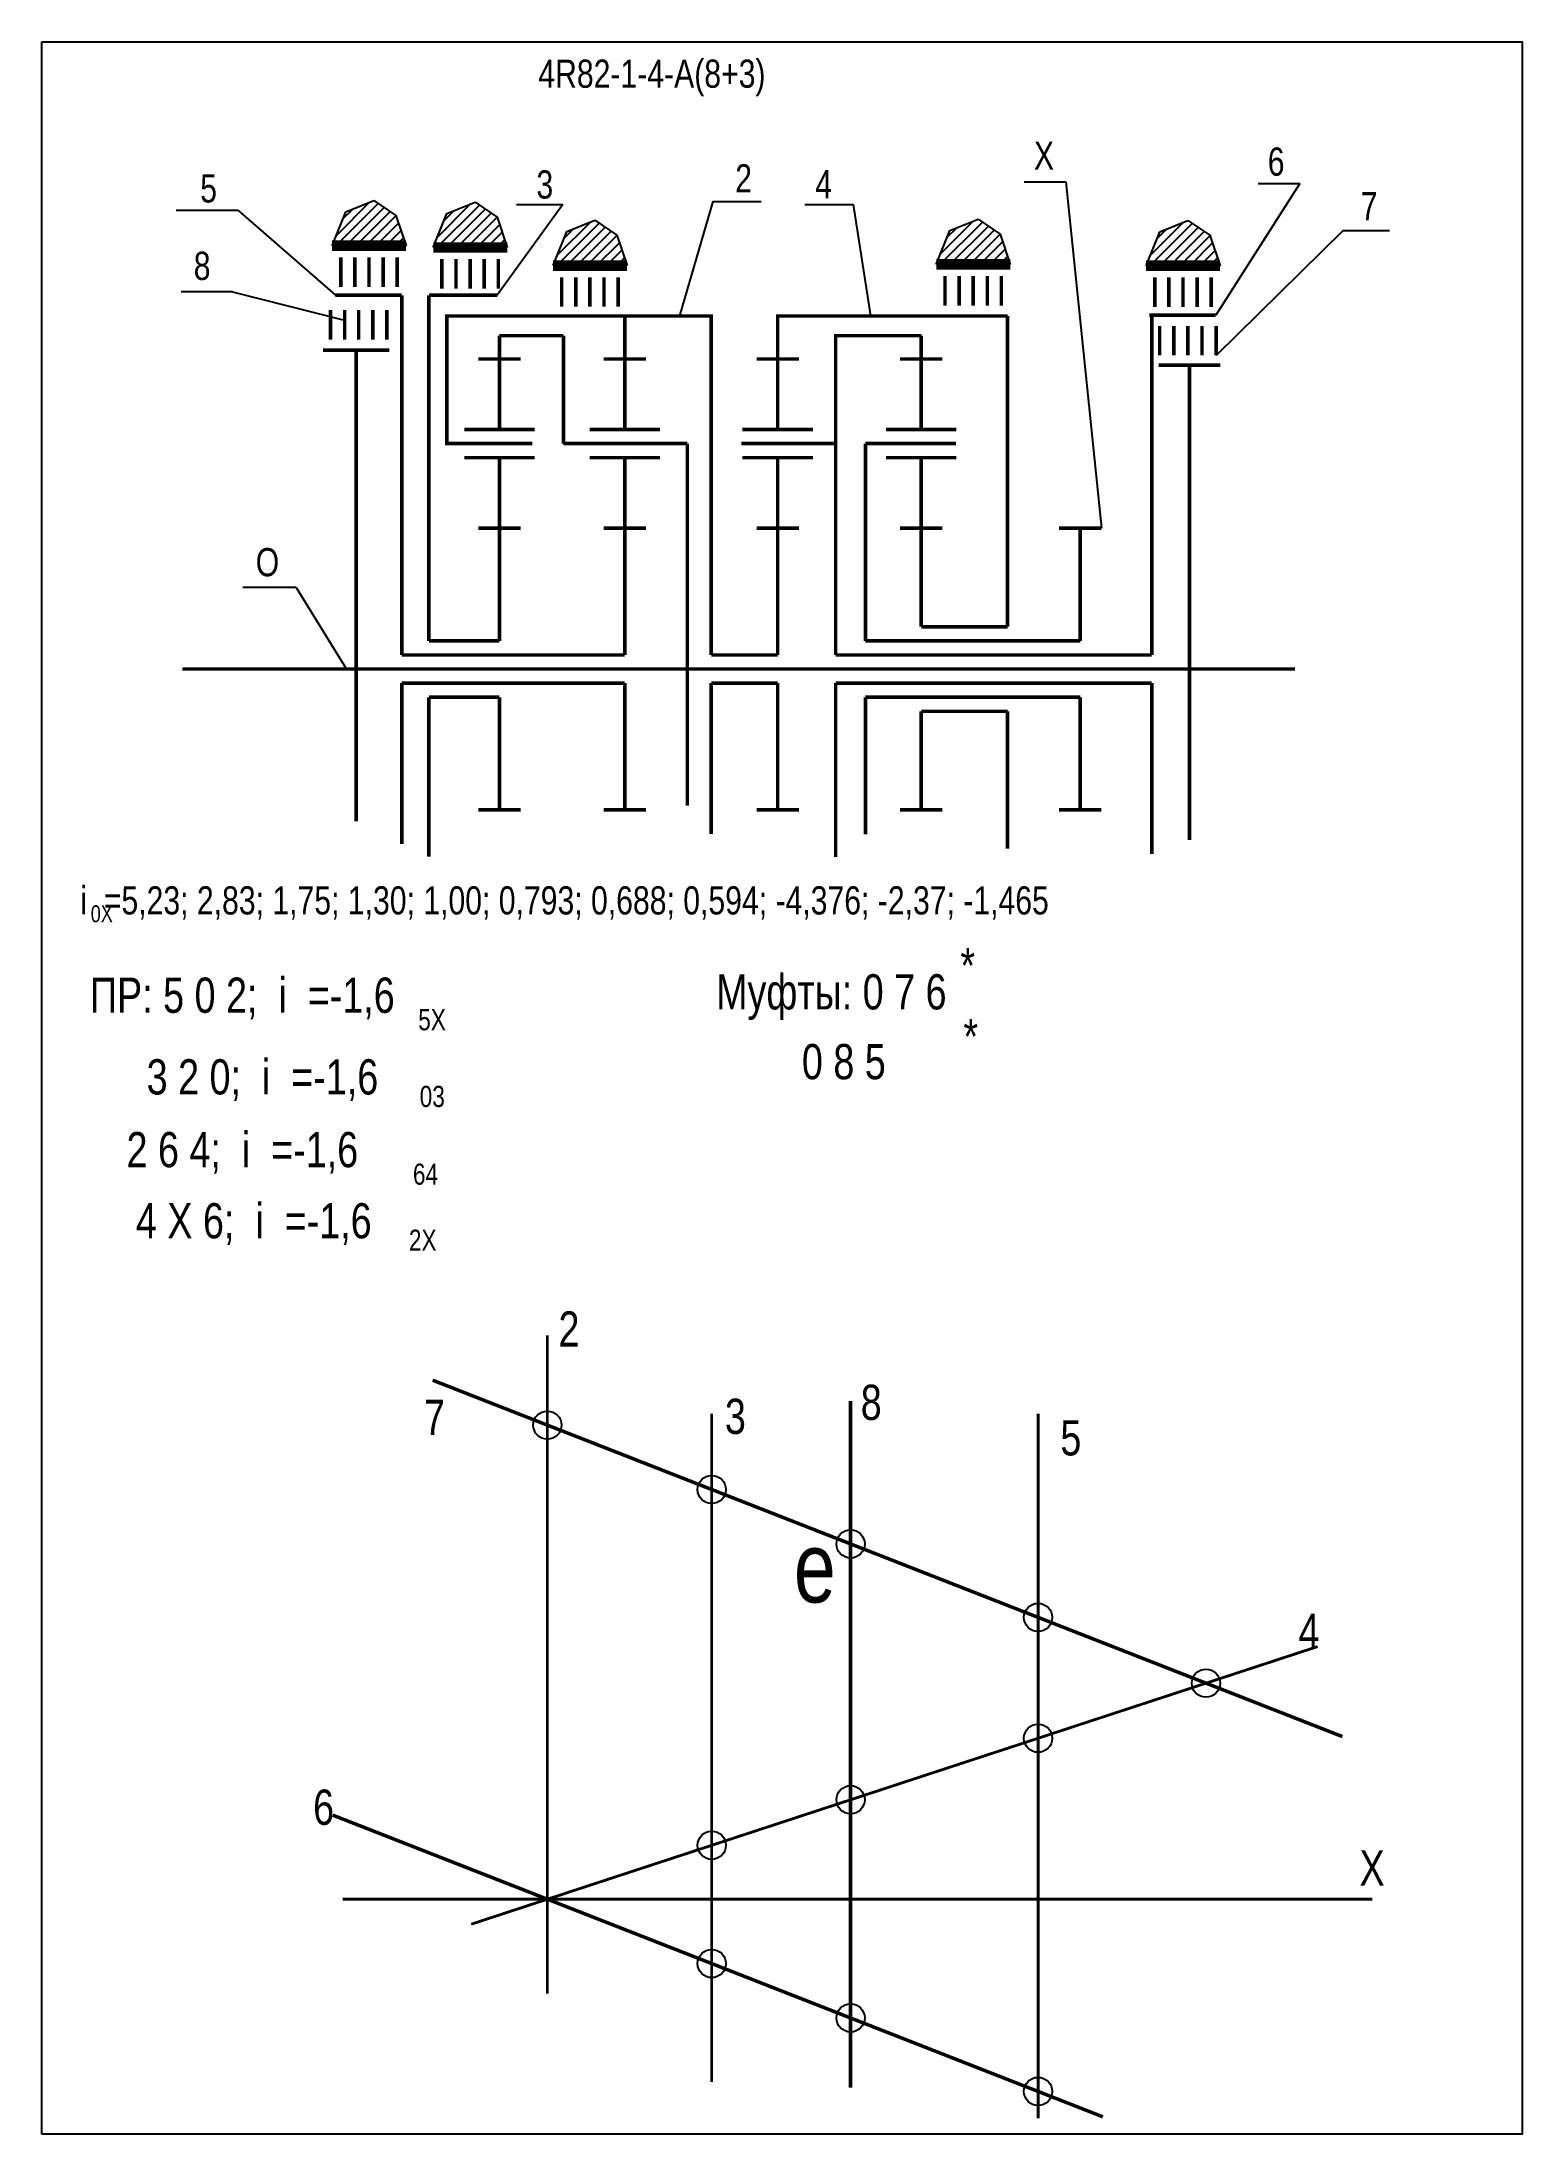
# Model space of a CAD drawing. Extents: x -352 to -142, y 153 to 450.
import ezdxf

# ---------------------------------------------------------------- set-up
doc = ezdxf.new("R2010")
doc.units = 0
doc.header["$LTSCALE"] = 15
doc.layers.get('0').update_dxf_attribs({"linetype": 'CONTINUOUS'})
doc.layers.add('DIM', color=92, linetype='CONTINUOUS')
doc.layers.add('MAIN', color=5, linetype='CONTINUOUS')
doc.styles.add('AMK', font='amk.shx', dxfattribs={"width": 0.8})

msp = doc.modelspace()

# ---------------------------------------------------------------- hatches: boundary and pattern name
at = {"layer": 'DIM'}
h = msp.add_hatch(dxfattribs=at)
h.set_pattern_fill('_USER', color=0, angle=45, style=0, pattern_type=0)
h.set_pattern_definition([(45, (-59.008, -4.7831), (-0.7071068, 0.7071068), [])])
h.paths.add_polyline_path([(-309.3, 425.74), (-311.25, 420.92), (-300.75, 420.92), (-302.2, 425.24), (-305.32, 427.35)])
h = msp.add_hatch(dxfattribs=at)
h.set_pattern_fill('_USER', color=0, angle=45, style=0, pattern_type=0)
h.set_pattern_definition([(45, (-44.6711, -5.0282), (-0.7071068, 0.7071068), [])])
h.paths.add_polyline_path([(-294.97, 425.49), (-296.91, 420.67), (-286.41, 420.67), (-287.86, 424.99), (-290.98, 427.11)])
h = msp.add_hatch(dxfattribs=at)
h.set_pattern_fill('_USER', color=0, angle=45, style=0, pattern_type=0)
h.set_pattern_definition([(45, (26.6923, -7.4259), (-0.7071068, 0.7071068), [])])
h.paths.add_polyline_path([(-223.6, 423.09), (-225.55, 418.27), (-215.05, 418.27), (-216.5, 422.59), (-219.62, 424.71)])
h = msp.add_hatch(dxfattribs=at)
h.set_pattern_fill('_USER', color=0, angle=45, style=0, pattern_type=0)
h.set_pattern_definition([(45, (-27.6696, -7.587), (-0.7071068, 0.7071068), [])])
h.paths.add_polyline_path([(-277.97, 422.93), (-279.91, 418.11), (-269.41, 418.11), (-270.86, 422.43), (-273.98, 424.55)])
h = msp.add_hatch(dxfattribs=at)
h.set_pattern_fill('_USER', color=0, angle=45, style=0, pattern_type=0)
h.set_pattern_definition([(45, (56.4709, -7.6131), (-0.7071068, 0.7071068), [])])
h.paths.add_polyline_path([(-193.82, 422.91), (-195.77, 418.09), (-185.27, 418.09), (-186.72, 422.41), (-189.84, 424.52)])

# ---------------------------------------------------------------- linework, layer by layer
at = {"const_width": 0.4}
for points in [[(-280.72, 266.24), (-280.72, 172.82)], [(-257.4, 255.14), (-257.4, 160.27)], [(-211.1, 255.14), (-211.1, 155.11)], [(-291.52, 182.67), (-171.44, 222.08)]]:
    msp.add_lwpolyline(points, dxfattribs=at)
at = {"layer": 'DIM', "color": 0}
for p, q in [((-213.07, 429.99), (-207.16, 429.99)), ((-207.16, 429.99), (-202.12, 380.84)), ((-173.99, 429.76), (-185.89, 411.07)), ((-179.9, 429.76), (-173.99, 429.76)), ((-333.37, 425.95), (-324.65, 425.95)), ((-324.65, 425.95), (-310.78, 413.9)), ((-311.25, 420.92), (-309.3, 425.74)), ((-309.3, 425.74), (-305.32, 427.35)), ((-305.32, 427.35), (-302.2, 425.24)), ((-302.2, 425.24), (-300.75, 420.92)), ((-296.91, 420.67), (-294.97, 425.49)), ((-294.97, 425.49), (-290.98, 427.11)), ((-290.98, 427.11), (-287.86, 424.99)), ((-287.86, 424.99), (-286.41, 420.67)), ((-278.54, 426.77), (-287.83, 413.9)), ((-285.11, 426.77), (-278.54, 426.77)), ((-257.22, 427.2), (-261.98, 410.96)), ((-257.22, 427.2), (-250.38, 427.2)), ((-244.2, 426.79), (-237.34, 426.79)), ((-237.34, 426.79), (-234.88, 410.96)), ((-223.6, 423.09), (-219.62, 424.71)), ((-219.62, 424.71), (-216.5, 422.59)), ((-279.91, 418.11), (-277.97, 422.93)), ((-277.97, 422.93), (-273.98, 424.55)), ((-273.98, 424.55), (-270.86, 422.43)), ((-270.86, 422.43), (-269.41, 418.11)), ((-225.55, 418.27), (-223.6, 423.09)), ((-216.5, 422.59), (-215.05, 418.27)), ((-195.77, 418.09), (-193.82, 422.91)), ((-193.82, 422.91), (-189.84, 424.52)), ((-189.84, 424.52), (-186.72, 422.41)), ((-186.72, 422.41), (-185.27, 418.09)), ((-167.8, 423.08), (-185.85, 405.35)), ((-167.8, 423.08), (-161.23, 423.08)), ((-310, 420.73), (-303.08, 420.73)), ((-278.66, 417.92), (-271.74, 417.92)), ((-224.3, 418.08), (-217.38, 418.08)), ((-194.52, 417.9), (-187.6, 417.9)), ((-325.41, 414.38), (-332.67, 414.38)), ((-325.41, 414.38), (-309.48, 410.35)), ((-316.34, 372.4), (-323.94, 372.4)), ((-316.34, 372.4), (-309.2, 360.84))]:
    msp.add_line(p, q, dxfattribs=at)
for points, const_width in [([(-301.37, 413.9), (-301.37, 362.84)], 0.5), ([(-287.83, 413.9), (-297.53, 413.9)], 0.5), ([(-297.53, 413.9), (-297.53, 364.84)], 0.5), ([(-292.94, 392.84), (-294.99, 392.84), (-294.99, 410.96), (-261.18, 410.96)], 0.5), ([(-271.51, 410.96), (-257.48, 410.96), (-257.48, 362.84)], 0.5), ([(-215.43, 410.96), (-248.04, 410.96), (-248.04, 404.84)], 0.5), ([(-215.43, 410.96), (-215.43, 366.84)], 0.5), ([(-194.97, 410.96), (-194.97, 362.84)], 0.5), ([(-278.43, 408.15), (-287.52, 408.15)], 0.5), ([(-278.43, 392.84), (-278.43, 408.15)], 0.5), ([(-227.68, 408.15), (-239.81, 408.15), (-239.81, 392.84)], 0.5), ([(-312.54, 406.11), (-303.15, 406.11)], 0.5), ([(-307.85, 406.11), (-307.85, 339.22)], 0.5), ([(-189.63, 403.97), (-189.63, 336.59)], 0.5), ([(-291.77, 392.84), (-292.94, 392.84)], 0.5), ([(-260.86, 341.46), (-260.86, 392.84)], 0.5), ([(-239.81, 392.84), (-239.81, 362.84)], 0.5), ([(-235.59, 392.84), (-235.59, 364.84)], 0.5), ([(-301.37, 362.84), (-269.73, 362.84)], 0.5), ([(-297.53, 364.84), (-287.52, 364.84)], 0.5), ([(-248.04, 362.84), (-257.48, 362.84)], 0.5), ([(-239.81, 362.84), (-194.97, 362.84)], 0.5), ([(-235.59, 364.84), (-205.12, 364.84)], 0.5), ([(-332.5, 360.84), (-260.86, 360.84)], 0.5), ([(-266.21, 360.84), (-233.66, 360.84)], 0.5), ([(-239.7, 360.84), (-233.66, 360.84)], 0.5), ([(-235.59, 360.84), (-221.55, 360.84)], 0.5), ([(-227.14, 360.84), (-174.64, 360.84)], 0.5), ([(-301.37, 358.84), (-269.73, 358.84)], 0.5), ([(-301.37, 358.84), (-301.37, 335.99)], 0.5), ([(-297.53, 356.84), (-287.52, 356.84)], 0.5), ([(-297.53, 356.84), (-297.53, 334.2)], 0.5), ([(-248.04, 358.84), (-257.48, 358.84)], 0.5), ([(-257.48, 358.84), (-257.48, 337.4)], 0.5), ([(-239.81, 358.84), (-194.97, 358.84)], 0.5), ([(-239.81, 358.84), (-239.81, 334.15)], 0.5), ([(-235.59, 356.84), (-235.59, 337.38)], 0.5), ([(-235.59, 356.84), (-205.12, 356.84)], 0.5), ([(-194.97, 358.84), (-194.97, 334.59)], 0.5), ([(-215.43, 354.84), (-215.43, 335.34)], 0.5), ([(-167.93, 209.3), (-296.99, 259.89)], 0.5), ([(-237.7, 256.94), (-237.7, 159.48)], 0.5), ([(-201.92, 155.33), (-311.16, 198.15)], 0.5), ([(-309.78, 186.22), (-163.68, 186.22)], 0.4)]:
    msp.add_lwpolyline(points, dxfattribs=dict(at, const_width=const_width))
for points in [[(-227.68, 366.84, 0.5, 0.5, 0), (-215.43, 366.84, 0.5, 0.5, 0)], [(-227.68, 362.84, 0.5, 0.5, 0), (-215.43, 362.84, 0.5, 0.5, 0)], [(-227.68, 354.84, 0.5, 0.5, 0), (-215.43, 354.84, 0.5, 0.5, 0)]]:
    msp.add_lwpolyline(points, format="xyseb", dxfattribs=at)
for centre in [(-280.72, 253.51), (-257.4, 244.37), (-237.7, 236.65), (-211.1, 226.22), (-187.29, 216.88), (-211.1, 209.07), (-237.7, 200.34), (-257.4, 193.87), (-257.4, 177.08), (-237.7, 169.36), (-211.1, 158.93)]:
    msp.add_circle(centre, 2, dxfattribs=at)
at = {"layer": 'MAIN'}
for points in [[(-352.43, 152.87), (-352.43, 449.87)], [(-352.43, 449.87), (-142.43, 449.87), (-142.43, 152.87), (-352.43, 152.87)]]:
    msp.add_lwpolyline(points, dxfattribs=at)
at = {"layer": 'MAIN', "color": 0}
for points, const_width in [([(-311.25, 420.92), (-300.75, 420.92)], 1.5), ([(-302.02, 419.27), (-302.02, 415.07)], 0.5), ([(-296.91, 420.67), (-286.41, 420.67)], 1.5), ([(-287.68, 419.02), (-287.68, 414.82)], 0.5), ([(-279.91, 418.11), (-269.41, 418.11)], 1.5), ([(-225.55, 418.27), (-215.05, 418.27)], 1.5), ([(-195.77, 418.09), (-185.27, 418.09)], 1.5), ([(-270.68, 416.46), (-270.68, 412.26)], 0.5), ([(-216.31, 416.62), (-216.31, 412.42)], 0.5), ([(-186.54, 416.44), (-186.54, 412.24)], 0.5), ([(-310.78, 413.9), (-301.37, 413.9)], 0.5), ([(-303.48, 411.81), (-303.48, 407.61)], 0.5), ([(-269.73, 404.84), (-269.73, 410.96)], 0.5), ([(-195.3, 411.07), (-185.89, 411.07)], 0.5), ([(-287.52, 404.84), (-287.52, 408.15)], 0.5), ([(-227.68, 394.84), (-227.68, 408.15)], 0.5), ([(-185.85, 409.55), (-185.85, 405.35)], 0.5), ([(-287.52, 404.84), (-290.52, 404.84)], 0.5), ([(-287.52, 394.84), (-287.52, 404.84)], 0.5), ([(-287.52, 404.84), (-284.52, 404.84)], 0.5), ([(-269.73, 404.84), (-272.73, 404.84)], 0.5), ([(-269.73, 394.84), (-269.73, 404.84)], 0.5), ([(-269.73, 404.84), (-266.73, 404.84)], 0.5), ([(-248.04, 404.84), (-251.04, 404.84)], 0.5), ([(-248.04, 394.84), (-248.04, 404.84)], 0.5), ([(-248.04, 404.84), (-245.04, 404.84)], 0.5), ([(-227.68, 404.84), (-230.68, 404.84)], 0.5), ([(-227.68, 404.84), (-224.68, 404.84)], 0.5), ([(-194, 403.97), (-185.26, 403.97)], 0.5), ([(-282.86, 392.84), (-291.77, 392.84)], 0.5), ([(-260.86, 392.84), (-278.43, 392.84)], 0.5), ([(-239.81, 392.84), (-253.19, 392.84)], 0.5), ([(-222.75, 392.84), (-235.59, 392.84)], 0.5), ([(-287.52, 390.84), (-292.52, 390.84)], 0.5), ([(-287.52, 380.84), (-287.52, 390.84), (-282.52, 390.84)], 0.5), ([(-269.73, 390.84), (-274.73, 390.84)], 0.5), ([(-269.73, 380.84), (-269.73, 390.84), (-264.73, 390.84)], 0.5), ([(-248.04, 390.84), (-253.04, 390.84)], 0.5), ([(-248.04, 380.84), (-248.04, 390.84), (-243.04, 390.84)], 0.5), ([(-227.68, 390.84), (-232.68, 390.84)], 0.5), ([(-227.68, 380.84), (-227.68, 390.84), (-222.68, 390.84)], 0.5), ([(-287.52, 380.84), (-290.52, 380.84)], 0.5), ([(-287.52, 364.84), (-287.52, 380.84)], 0.5), ([(-287.52, 380.84), (-284.52, 380.84)], 0.5), ([(-269.73, 380.84), (-272.73, 380.84)], 0.5), ([(-269.73, 362.84), (-269.73, 380.84)], 0.5), ([(-269.73, 380.84), (-266.73, 380.84)], 0.5), ([(-248.04, 380.84), (-251.04, 380.84)], 0.5), ([(-248.04, 362.84), (-248.04, 380.84)], 0.5), ([(-248.04, 380.84), (-245.04, 380.84)], 0.5), ([(-227.68, 380.84), (-230.68, 380.84)], 0.5), ([(-227.68, 366.84), (-227.68, 380.84)], 0.5), ([(-227.68, 380.84), (-224.68, 380.84)], 0.5), ([(-205.12, 380.84), (-208.12, 380.84)], 0.5), ([(-205.12, 364.84), (-205.12, 380.84)], 0.5), ([(-205.12, 380.84), (-202.12, 380.84)], 0.5), ([(-287.52, 356.84), (-287.52, 340.84)], 0.5), ([(-269.73, 358.84), (-269.73, 340.84)], 0.5), ([(-248.04, 358.84), (-248.04, 340.84)], 0.5), ([(-205.12, 356.84), (-205.12, 340.84)], 0.5), ([(-227.68, 354.84), (-227.68, 340.84)], 0.5), ([(-287.52, 340.84), (-290.52, 340.84)], 0.5), ([(-287.52, 340.84), (-284.52, 340.84)], 0.5), ([(-269.73, 340.84), (-272.73, 340.84)], 0.5), ([(-269.73, 340.84), (-266.73, 340.84)], 0.5), ([(-248.04, 340.84), (-251.04, 340.84)], 0.5), ([(-248.04, 340.84), (-245.04, 340.84)], 0.5), ([(-227.68, 340.84), (-230.68, 340.84)], 0.5), ([(-227.68, 340.84), (-224.68, 340.84)], 0.5), ([(-205.12, 340.84), (-208.12, 340.84)], 0.5), ([(-205.12, 340.84), (-202.12, 340.84)], 0.5)]:
    msp.add_lwpolyline(points, dxfattribs=dict(at, const_width=const_width))
for points in [[(-310.02, 419.27, 0.5, 0.5, 0), (-310.02, 415.07, 0.5, 0.5, 0)], [(-308.02, 419.27, 0.5, 0.5, 0), (-308.02, 415.07, 0.5, 0.5, 0)], [(-306.02, 419.27, 0.5, 0.5, 0), (-306.02, 415.07, 0.5, 0.5, 0)], [(-304.02, 419.27, 0.5, 0.5, 0), (-304.02, 415.07, 0.5, 0.5, 0)], [(-295.68, 419.02, 0.5, 0.5, 0), (-295.68, 414.82, 0.5, 0.5, 0)], [(-293.68, 419.02, 0.5, 0.5, 0), (-293.68, 414.82, 0.5, 0.5, 0)], [(-291.68, 419.02, 0.5, 0.5, 0), (-291.68, 414.82, 0.5, 0.5, 0)], [(-289.68, 419.02, 0.5, 0.5, 0), (-289.68, 414.82, 0.5, 0.5, 0)], [(-278.68, 416.46, 0.5, 0.5, 0), (-278.68, 412.26, 0.5, 0.5, 0)], [(-276.68, 416.46, 0.5, 0.5, 0), (-276.68, 412.26, 0.5, 0.5, 0)], [(-274.68, 416.46, 0.5, 0.5, 0), (-274.68, 412.26, 0.5, 0.5, 0)], [(-272.68, 416.46, 0.5, 0.5, 0), (-272.68, 412.26, 0.5, 0.5, 0)], [(-224.31, 416.62, 0.5, 0.5, 0), (-224.31, 412.42, 0.5, 0.5, 0)], [(-222.31, 416.62, 0.5, 0.5, 0), (-222.31, 412.42, 0.5, 0.5, 0)], [(-220.31, 416.62, 0.5, 0.5, 0), (-220.31, 412.42, 0.5, 0.5, 0)], [(-218.31, 416.62, 0.5, 0.5, 0), (-218.31, 412.42, 0.5, 0.5, 0)], [(-194.54, 416.44, 0.5, 0.5, 0), (-194.54, 412.24, 0.5, 0.5, 0)], [(-192.54, 416.44, 0.5, 0.5, 0), (-192.54, 412.24, 0.5, 0.5, 0)], [(-190.54, 416.44, 0.5, 0.5, 0), (-190.54, 412.24, 0.5, 0.5, 0)], [(-188.54, 416.44, 0.5, 0.5, 0), (-188.54, 412.24, 0.5, 0.5, 0)], [(-311.48, 411.81, 0.5, 0.5, 0), (-311.48, 407.61, 0.5, 0.5, 0)], [(-309.48, 411.81, 0.5, 0.5, 0), (-309.48, 407.61, 0.5, 0.5, 0)], [(-307.48, 411.81, 0.5, 0.5, 0), (-307.48, 407.61, 0.5, 0.5, 0)], [(-305.48, 411.81, 0.5, 0.5, 0), (-305.48, 407.61, 0.5, 0.5, 0)], [(-193.85, 409.55, 0.5, 0.5, 0), (-193.85, 405.35, 0.5, 0.5, 0)], [(-191.85, 409.55, 0.5, 0.5, 0), (-191.85, 405.35, 0.5, 0.5, 0)], [(-189.85, 409.55, 0.5, 0.5, 0), (-189.85, 405.35, 0.5, 0.5, 0)], [(-187.85, 409.55, 0.5, 0.5, 0), (-187.85, 405.35, 0.5, 0.5, 0)], [(-282.52, 394.84, 0.5, 0.5, 0), (-292.52, 394.84, 0.5, 0.5, 0)], [(-264.73, 394.84, 0.5, 0.5, 0), (-274.73, 394.84, 0.5, 0.5, 0)], [(-243.04, 394.84, 0.5, 0.5, 0), (-253.04, 394.84, 0.5, 0.5, 0)], [(-222.68, 394.84, 0.5, 0.5, 0), (-232.68, 394.84, 0.5, 0.5, 0)]]:
    msp.add_lwpolyline(points, format="xyseb", dxfattribs=at)

# ---------------------------------------------------------------- texts
at = {"layer": 'DIM', "color": 0, "style": 'AMK', "width": 0.8}
for s, height, p in [('4R82-1-4-A(8+3)', 4, (-282, 443.35)), ('X', 4, (-211.69, 431.72)), ('6', 4, (-178.52, 430.87)), ('5', 4, (-329.97, 427.06)), ('3', 4, (-282.27, 427.62)), ('2', 4, (-254.07, 428.49)), ('4', 4, (-242.72, 427.67)), ('7', 4, (-165.34, 424.53)), ('8', 4, (-330.89, 416.07)), ('O', 4, (-322.09, 374.01)), ('i  =5,23; 2,83; 1,75; 1,30; 1,00; 0,793; 0,688; 0,594; -4,376; -2,37; -1,465', 4, (-346.97, 326)), ('0X', 2.4, (-345.5, 324.9)), ('*', 5, (-222.12, 316.25)), (' ПР: 5 0 2;  i  =-1,6', 5, (-347.1, 312.04)), ('Муфты: 0 7 6', 5, (-256.78, 312.52)), ('5X', 3, (-299.04, 309.56)), ('*', 5, (-221.69, 306.18)), ('       0 8 5', 5, (-255.01, 302.61)), ('    3 2 0;  i  =-1,6', 5, (-343.51, 300.45)), ('03', 3, (-298.83, 298.67)), ('     2 6 4;  i  =-1,6', 5, (-347.85, 290.12)), ('64', 3, (-299.79, 287.64)), ('    4 X 6;  i  =-1,6', 5, (-345.04, 280.03)), ('2X', 3, (-300.36, 278.26)), ('2', 5, (-279.14, 264.66)), ('8', 5, (-236.26, 254.25)), ('7', 5, (-298.21, 252.12)), ('3', 5, (-255.53, 252.26)), ('5', 5, (-207.94, 249.21)), ('e', 10, (-245.75, 228.33)), ('4', 5, (-174.15, 221.76)), ('6', 5, (-313.95, 196.78)), ('X', 5, (-165.5, 188.14))]:
    msp.add_text(s, height=height, dxfattribs=at).set_placement(p)

doc.saveas('drawing.dxf')
